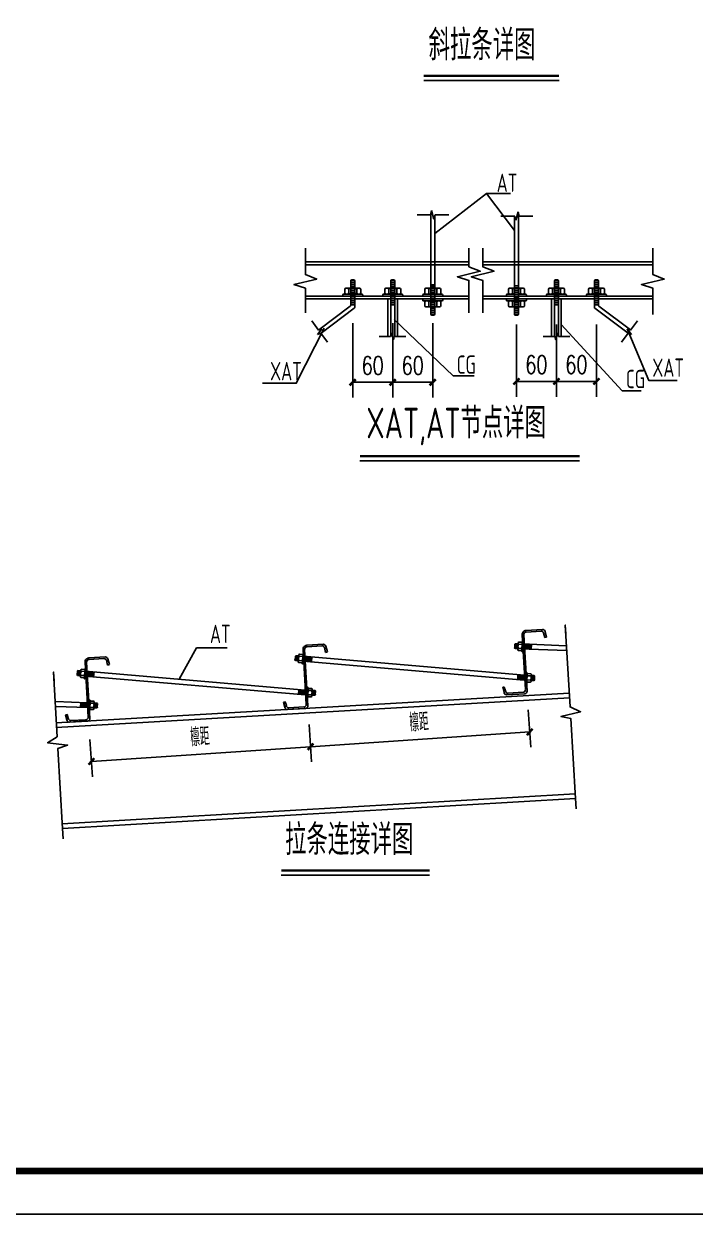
# Model space of a CAD drawing. Extents: x 180850 to 1400258, y 48356 to 327067.
# Drawn here: x 998534 to 1020523, y 136382 to 175347 of the extents above; entities that cross this region are included whole.
import ezdxf
from ezdxf.enums import TextEntityAlignment as Align

# ---------------------------------------------------------------- set-up
doc = ezdxf.new("R2010")
doc.units = 0
doc.header["$LTSCALE"] = 1000
doc.layers.add('_0', color=7, linetype='Continuous', lineweight=25)
for name, color, linetype in [('AXIS', 3, 'Continuous'), ('GL', 150, 'Continuous'), ('LT', 27, 'Continuous'), ('NUM', 7, 'Continuous'), ('PUB_DIM', 3, 'Continuous'), ('PUB_TITLE', 4, 'Continuous'), ('PZ', 202, 'Continuous'), ('TEXT', 7, 'Continuous'), ('THIN', 7, 'Continuous')]:
    doc.layers.add(name, color=color, linetype=linetype)
doc.styles.add('_TCH_DIM_T3', font='SIMPLEX', dxfattribs={"width": 0.705882, "bigfont": 'GBCBIG'})
doc.styles.add('TSSD_Label', font='tssdeng.shx', dxfattribs={"width": 0.7, "bigfont": 'hztxt.shx'})
doc.dimstyles.new('TCH-200-1', dxfattribs={"dimtxt": 595, "dimasz": 200, "dimexe": 500, "dimexo": 600, "dimgap": 252.5, "dimtad": 1, "dimdec": 0, "dimzin": 0, "dimdsep": 46, "dimtxsty": '_TCH_DIM_T3', "dimblk": 'ARCHTICK', "dimcen": 0.09, "dimclrd": 3, "dimclre": 3, "dimclrt": 7, "dimazin": 2, "dimtfac": 1, "dimtdec": 0, "dimtix": 1, "dimtmove": 2, "dimatfit": 3, "dimfxl": 1, "dimtolj": 1, "dimtzin": 0, "dimarcsym": 0})

# ---------------------------------------------------------------- blocks, each defined once
blk = doc.blocks.new('_ArchTick')
at = {"color": 0, "linetype": 'ByBlock', "const_width": 0.4}
blk.add_lwpolyline([(-0.5, -0.5), (0.5, 0.5)], dxfattribs=at)
blk = doc.blocks.new('*D102')
at = {"layer": 'AXIS', "color": 3, "lineweight": -2, "transparency": 16777216}
for p, q in [((1014666, 165504), (1014666, 163141)), ((1015976, 165504), (1015976, 163141)), ((1014666, 163641), (1015976, 163641))]:
    blk.add_line(p, q, dxfattribs=at)
at = {"layer": 'Defpoints', "color": 0, "transparency": 16777216}
for p in [(1014666, 166104), (1015976, 166104), (1015976, 163641)]:
    blk.add_point(p, dxfattribs=at)
at = {"layer": 'AXIS', "color": 3, "lineweight": -2, "transparency": 16777216, "xscale": 200, "yscale": 200, "zscale": 200, "rotation": 180}
blk.add_blockref('_ArchTick', (1014666, 163641), dxfattribs=at)
at = {"layer": 'AXIS', "color": 3, "lineweight": -2, "transparency": 16777216, "xscale": 200, "yscale": 200, "zscale": 200}
blk.add_blockref('_ArchTick', (1015976, 163641), dxfattribs=at)
at = {"layer": 'AXIS', "color": 7, "transparency": 16777216, "insert": (1015321, 164191), "char_height": 595, "attachment_point": 5, "style": '_TCH_DIM_T3'}
blk.add_mtext('\\A1;60', dxfattribs=at)
blk = doc.blocks.new('*D103')
at = {"layer": 'AXIS', "color": 3, "lineweight": -2, "transparency": 16777216}
for p, q in [((1015976, 165504), (1015976, 163141)), ((1017287, 165504), (1017287, 163141)), ((1015976, 163641), (1017287, 163641))]:
    blk.add_line(p, q, dxfattribs=at)
at = {"layer": 'Defpoints', "color": 0, "transparency": 16777216}
for p in [(1015976, 166104), (1017287, 166104), (1017287, 163641)]:
    blk.add_point(p, dxfattribs=at)
at = {"layer": 'AXIS', "color": 3, "lineweight": -2, "transparency": 16777216, "xscale": 200, "yscale": 200, "zscale": 200, "rotation": 180}
blk.add_blockref('_ArchTick', (1015976, 163641), dxfattribs=at)
at = {"layer": 'AXIS', "color": 3, "lineweight": -2, "transparency": 16777216, "xscale": 200, "yscale": 200, "zscale": 200}
blk.add_blockref('_ArchTick', (1017287, 163641), dxfattribs=at)
at = {"layer": 'AXIS', "color": 7, "transparency": 16777216, "insert": (1016632, 164191), "char_height": 595, "attachment_point": 5, "style": '_TCH_DIM_T3'}
blk.add_mtext('\\A1;60', dxfattribs=at)
blk = doc.blocks.new('*D104')
at = {"layer": 'AXIS', "color": 3, "lineweight": -2, "transparency": 16777216}
for p, q in [((1010616, 165543), (1010616, 163112)), ((1011926, 165543), (1011926, 163112)), ((1010616, 163612), (1011926, 163612))]:
    blk.add_line(p, q, dxfattribs=at)
at = {"layer": 'Defpoints', "color": 0, "transparency": 16777216}
for p in [(1010616, 166143), (1011926, 166143), (1011926, 163612)]:
    blk.add_point(p, dxfattribs=at)
at = {"layer": 'AXIS', "color": 3, "lineweight": -2, "transparency": 16777216, "xscale": 200, "yscale": 200, "zscale": 200, "rotation": 180}
blk.add_blockref('_ArchTick', (1010616, 163612), dxfattribs=at)
at = {"layer": 'AXIS', "color": 3, "lineweight": -2, "transparency": 16777216, "xscale": 200, "yscale": 200, "zscale": 200}
blk.add_blockref('_ArchTick', (1011926, 163612), dxfattribs=at)
at = {"layer": 'AXIS', "color": 7, "transparency": 16777216, "insert": (1011271, 164162), "char_height": 595, "attachment_point": 5, "style": '_TCH_DIM_T3'}
blk.add_mtext('\\A1;60', dxfattribs=at)
blk = doc.blocks.new('*D105')
at = {"layer": 'AXIS', "color": 3, "lineweight": -2, "transparency": 16777216}
for p, q in [((1009305, 165543), (1009305, 163112)), ((1010616, 165543), (1010616, 163112)), ((1009305, 163612), (1010616, 163612))]:
    blk.add_line(p, q, dxfattribs=at)
at = {"layer": 'Defpoints', "color": 0, "transparency": 16777216}
for p in [(1009305, 166143), (1010616, 166143), (1010616, 163612)]:
    blk.add_point(p, dxfattribs=at)
at = {"layer": 'AXIS', "color": 3, "lineweight": -2, "transparency": 16777216, "xscale": 200, "yscale": 200, "zscale": 200, "rotation": 180}
blk.add_blockref('_ArchTick', (1009305, 163612), dxfattribs=at)
at = {"layer": 'AXIS', "color": 3, "lineweight": -2, "transparency": 16777216, "xscale": 200, "yscale": 200, "zscale": 200}
blk.add_blockref('_ArchTick', (1010616, 163612), dxfattribs=at)
at = {"layer": 'AXIS', "color": 7, "transparency": 16777216, "insert": (1009960, 164162), "char_height": 595, "attachment_point": 5, "style": '_TCH_DIM_T3'}
blk.add_mtext('\\A1;60', dxfattribs=at)
blk = doc.blocks.new('*D125')
at = {"layer": 'Defpoints', "color": 0, "transparency": 16777216}
for p in [(1007838, 153006), (1000660, 152523), (1007926, 151684)]:
    blk.add_point(p, dxfattribs=at)
at = {"layer": 'GL', "color": 3, "lineweight": -2, "transparency": 16777216}
for p, q in [((1007878, 152407), (1007960, 151185)), ((1000700, 151925), (1000782, 150703)), ((1000749, 151202), (1007926, 151684))]:
    blk.add_line(p, q, dxfattribs=at)
at = {"layer": 'GL', "color": 3, "lineweight": -2, "transparency": 16777216, "xscale": 200, "yscale": 200, "zscale": 200}
for p, rotation in [((1007926, 151684), 3.842897180637091), ((1000749, 151202), 183.8428971806371)]:
    blk.add_blockref('_ArchTick', p, dxfattribs=dict(at, rotation=rotation))
at = {"layer": 'GL', "color": 7, "transparency": 16777216, "insert": (1004300, 152008), "char_height": 595, "attachment_point": 5, "rotation": 3.8429, "style": '_TCH_DIM_T3'}
blk.add_mtext('\\A1;檩距', dxfattribs=at)
blk = doc.blocks.new('ZXG')
for p, q in [((264, 1950), (372, 102)), ((336, 2085), (880, 2117)), ((832, 2064), (340, 2035)), ((952, 1853), (912, 2011)), ((960, 2057), (1012, 1873)), ((319, 150), (214, 1947)), ((-424, 227), (-374, 230)), ((-381, 58), (-424, 227)), ((-374, 230), (-334, 112)), ((296, 17), (-296, -17)), ((-249, 36), (243, 65))]:
    blk.add_line(p, q)
for centre, radius, start, end in [((346, 1954), 132, 92.3178, 182.907), ((345, 1955), 80.5, 93.3279, 183.3279), ((838, 1987), 77.2, 18.1011, 94.3305), ((886, 2042), 75.4, 11.5832, 94.9433), ((-301, 63), 80.5, 183.3279, 273.3279), ((-254, 116), 80.5, 183.3279, 273.3279), ((238, 145), 80.5, 273.3279, 3.3279), ((292, 98), 80.5, 273.3279, 3.3279)]:
    blk.add_arc(centre, radius, start, end)
at = {"layer": '_0'}
blk.add_line((1012, 1873), (952, 1853), dxfattribs=at)
blk = doc.blocks.new('*D126')
at = {"layer": 'Defpoints', "color": 0, "transparency": 16777216}
for p in [(1015015, 153488), (1007838, 153006), (1007926, 151684)]:
    blk.add_point(p, dxfattribs=at)
at = {"layer": 'GL', "color": 3, "lineweight": -2, "transparency": 16777216}
for p, q in [((1015056, 152889), (1015138, 151667)), ((1007878, 152407), (1007960, 151185)), ((1015104, 152166), (1007926, 151684))]:
    blk.add_line(p, q, dxfattribs=at)
at = {"layer": 'GL', "color": 3, "lineweight": -2, "transparency": 16777216, "xscale": 200, "yscale": 200, "zscale": 200}
for p, rotation in [((1015104, 152166), 3.842897180600762), ((1007926, 151684), 183.8428971806007)]:
    blk.add_blockref('_ArchTick', p, dxfattribs=dict(at, rotation=rotation))
at = {"layer": 'GL', "color": 7, "transparency": 16777216, "insert": (1011477, 152490), "char_height": 595, "attachment_point": 5, "rotation": 3.8429, "style": '_TCH_DIM_T3'}
blk.add_mtext('\\A1;檩距', dxfattribs=at)

msp = doc.modelspace()

# ---------------------------------------------------------------- linework, layer by layer
for p, q in [((1014743.8, 155107.87), (1014859.86, 155103.54)), ((1014860.89, 155131.2), (1014848.52, 154799.3)), ((1014870.97, 155130.82), (1014858.6, 154798.93)), ((1014870.97, 155130.82), (1014860.89, 155131.2)), ((1007560.41, 154712.38), (1007676.12, 154702.47)), ((1007678.49, 154730.04), (1007650.12, 154399.13)), ((1007688.54, 154729.18), (1007660.17, 154398.27)), ((1007688.54, 154729.18), (1007678.49, 154730.04)), ((1014714.3, 154866.62), (1014722.04, 155074.06)), ((1014849.55, 154826.96), (1014733.49, 154831.29)), ((1014852.13, 154896.11), (1014736.07, 154900.43)), ((1014857.28, 155034.39), (1014741.23, 155038.72)), ((1014858.6, 154798.93), (1014848.52, 154799.3)), ((1007519.31, 154472.85), (1007537.04, 154679.67)), ((1007652.48, 154426.71), (1007536.77, 154436.62)), ((1007658.39, 154495.65), (1007542.68, 154505.56)), ((1007670.21, 154633.53), (1007554.5, 154643.44)), ((1007660.17, 154398.27), (1007650.12, 154399.13)), ((1000383.57, 153987.1), (1000401.3, 154193.92)), ((1000516.74, 153940.96), (1000401.03, 153950.88)), ((1000522.65, 154009.9), (1000406.94, 154019.82)), ((1000534.47, 154147.78), (1000418.76, 154157.7)), ((1000424.67, 154226.64), (1000540.38, 154216.72)), ((1000542.74, 154244.3), (1000514.38, 153913.39)), ((1000524.43, 153912.52), (1000514.38, 153913.39)), ((1000552.8, 154243.44), (1000524.43, 153912.52)), ((1000552.8, 154243.44), (1000542.74, 154244.3)), ((1015012.68, 154105.02), (1015000.31, 153773.12)), ((1015022.76, 154104.64), (1015010.39, 153772.75)), ((1015012.68, 154105.02), (1015022.76, 154104.64)), ((1015019.15, 154007.84), (1015135.21, 154003.51)), ((1015137.78, 154072.66), (1015021.73, 154076.99)), ((1015149.24, 153829.89), (1015156.98, 154037.32)), ((1007834.93, 153622.88), (1007822.55, 153290.98)), ((1007845.01, 153622.5), (1007832.64, 153290.6)), ((1007834.93, 153622.88), (1007845.01, 153622.5)), ((1007841.4, 153525.7), (1007957.45, 153521.37)), ((1007960.03, 153590.52), (1007843.98, 153594.84)), ((1007971.49, 153347.74), (1007979.22, 153555.18)), ((1015000.31, 153773.12), (1015010.39, 153772.75)), ((1015011.42, 153800.41), (1015127.47, 153796.08)), ((1015014, 153869.55), (1015130.05, 153865.22)), ((1000695.08, 153207.71), (1000682.71, 152875.81)), ((1000705.16, 153207.33), (1000692.79, 152875.44)), ((1000695.08, 153207.71), (1000705.16, 153207.33)), ((1000820.19, 153175.35), (1000704.13, 153179.67)), ((1000831.64, 152932.58), (1000839.38, 153140.01)), ((1007822.55, 153290.98), (1007832.64, 153290.6)), ((1007833.67, 153318.26), (1007949.72, 153313.94)), ((1007836.25, 153387.41), (1007952.3, 153383.08)), ((1000682.71, 152875.81), (1000692.79, 152875.44)), ((1000693.82, 152903.1), (1000809.88, 152898.77)), ((1000696.4, 152972.24), (1000812.45, 152967.91)), ((1000701.56, 153110.53), (1000817.61, 153106.2))]:
    msp.add_line(p, q)
for centre, radius, start, end in [((1014761.46, 155072.59), 39.45, 116.581873, 239.14827), ((1007576.34, 154676.3), 39.45, 113.817313, 236.38371), ((1014753.72, 154865.15), 39.45, 116.581873, 239.14827), ((1014845.13, 154965.61), 127.05, 144.867612, 210.86253), ((1007558.61, 154469.48), 39.45, 113.817313, 236.38371), ((1007654.76, 154565.4), 127.05, 142.103052, 208.09797), ((1000422.87, 153983.73), 39.45, 113.817313, 236.38371), ((1000519.02, 154079.66), 127.05, 142.103052, 208.09797), ((1000440.6, 154190.55), 39.45, 113.817313, 236.38371), ((1015026.14, 153938.34), 127.05, 324.867612, 30.86253), ((1015117.55, 154038.79), 39.45, 296.581873, 59.14827), ((1007939.8, 153556.65), 39.45, 296.581873, 59.14827), ((1015109.82, 153831.36), 39.45, 296.581873, 59.14827), ((1000799.96, 153141.48), 39.45, 296.581873, 59.14827), ((1007932.07, 153349.21), 39.45, 296.581873, 59.14827), ((1007848.39, 153456.19), 127.05, 324.867612, 30.86253), ((1000792.22, 152934.05), 39.45, 296.581873, 59.14827), ((1000708.55, 153041.03), 127.05, 324.867612, 30.86253)]:
    msp.add_arc(centre, radius, start, end)
for p in [(1007688.54, 154729.18), (1014858.6, 154798.93), (1007660.17, 154398.27), (1000524.43, 153912.52), (1000552.8, 154243.44), (1015000.31, 153773.12), (1007822.55, 153290.98), (1000682.71, 152875.81)]:
    msp.add_point(p)
at = {"layer": 'AXIS'}
for p, q in [((1011991.93, 168487.45), (1013684.03, 169790.17)), ((1013684.03, 169790.17), (1014476.03, 169790.17)), ((1013684.03, 169790.17), (1014600.12, 168582.28)), ((1010661.08, 165671.75), (1012598.69, 163827.7)), ((1012598.69, 163827.7), (1013280.67, 163827.7)), ((1004188.25, 154915.88), (1003625.68, 153893.54)), ((1004188.25, 154915.88), (1005198.64, 154915.88))]:
    msp.add_line(p, q, dxfattribs=at)
at = {"layer": 'AXIS', "color": 3, "linetype": 'ByBlock'}
for p, q in [((1011891.64, 169230.57), (1011854.77, 169092.95)), ((1011860.86, 169115.69), (1011860.86, 165841.63)), ((1011965.36, 168955.34), (1011891.64, 169230.57)), ((1014651.82, 168916.97), (1014725.55, 169192.21)), ((1014725.55, 169192.21), (1014762.41, 169054.59)), ((1014731.18, 169171.18), (1014731.18, 165841.63)), ((1011854.77, 169092.95), (1011411.94, 169092.95)), ((1012002.22, 169092.95), (1011965.36, 168955.34)), ((1011991.93, 169054.53), (1011991.93, 165841.63)), ((1012455.28, 169092.95), (1012002.22, 169092.95)), ((1014161.9, 169054.59), (1014614.96, 169054.59)), ((1014600.12, 169054.59), (1014600.12, 165841.63)), ((1014614.96, 169054.59), (1014651.82, 168916.97)), ((1014762.41, 169054.59), (1015205.24, 169054.59)), ((1009370.64, 166929.46), (1009239.57, 166929.46)), ((1009239.57, 166126.69), (1009239.57, 166929.46)), ((1009370.64, 166863.93), (1009239.57, 166863.93)), ((1009370.64, 166798.4), (1009239.57, 166798.4)), ((1009337.87, 166962.23), (1009272.34, 166962.23)), ((1009370.64, 166061.16), (1009370.64, 166929.46)), ((1010550.22, 165135.34), (1010550.22, 166929.46)), ((1010681.28, 166929.46), (1010550.22, 166929.46)), ((1010681.28, 166863.93), (1010550.22, 166863.93)), ((1010681.28, 166798.4), (1010550.22, 166798.4)), ((1010648.52, 166962.23), (1010582.98, 166962.23)), ((1010681.28, 165114.22), (1010681.28, 166929.46)), ((1011860.86, 166803.33), (1011991.93, 166803.33)), ((1014731.18, 166773.64), (1014600.12, 166773.64)), ((1015910.76, 166929.46), (1016041.83, 166929.46)), ((1015910.76, 165114.22), (1015910.76, 166929.46)), ((1015910.76, 166863.93), (1016041.83, 166863.93)), ((1015910.76, 166798.4), (1016041.83, 166798.4)), ((1015943.53, 166962.23), (1016009.06, 166962.23)), ((1016041.83, 165135.34), (1016041.83, 166929.46)), ((1017221.41, 166929.46), (1017352.47, 166929.46)), ((1017221.41, 166061.16), (1017221.41, 166929.46)), ((1017221.41, 166863.93), (1017352.47, 166863.93)), ((1017221.41, 166798.4), (1017352.47, 166798.4)), ((1017254.17, 166962.23), (1017319.71, 166962.23)), ((1017352.47, 166126.69), (1017352.47, 166929.46)), ((1009370.64, 166732.87), (1009239.57, 166732.87)), ((1009370.64, 166667.33), (1009239.57, 166667.33)), ((1009370.64, 166601.8), (1009239.57, 166601.8)), ((1009370.64, 166601.8), (1009239.57, 166601.8)), ((1009370.64, 166536.27), (1009239.57, 166536.27)), ((1009370.64, 166470.74), (1009239.57, 166470.74)), ((1009370.64, 166405.2), (1009239.57, 166405.2)), ((1010681.28, 166732.87), (1010550.22, 166732.87)), ((1010681.28, 166667.33), (1010550.22, 166667.33)), ((1010681.28, 166601.8), (1010550.22, 166601.8)), ((1010681.28, 166601.8), (1010550.22, 166601.8)), ((1010681.28, 166536.27), (1010550.22, 166536.27)), ((1010681.28, 166470.74), (1010550.22, 166470.74)), ((1010681.28, 166405.2), (1010550.22, 166405.2)), ((1011860.86, 166745.64), (1011991.93, 166745.64)), ((1011860.86, 166680.1), (1011991.93, 166680.1)), ((1011860.86, 166614.57), (1011991.93, 166614.57)), ((1011860.86, 166550.16), (1011991.93, 166550.16)), ((1011860.86, 166431.42), (1011991.93, 166431.42)), ((1012057.46, 166649.78), (1012057.46, 166531.82)), ((1014731.18, 166700.27), (1014600.12, 166700.27)), ((1014731.18, 166628.01), (1014600.12, 166628.01)), ((1014731.18, 166562.48), (1014600.12, 166562.48)), ((1014731.18, 166496.95), (1014600.12, 166496.95)), ((1014731.18, 166431.42), (1014600.12, 166431.42)), ((1014731.18, 166414.2), (1014600.12, 166414.2)), ((1015910.76, 166732.87), (1016041.83, 166732.87)), ((1015910.76, 166667.33), (1016041.83, 166667.33)), ((1015910.76, 166601.8), (1016041.83, 166601.8)), ((1015910.76, 166601.8), (1016041.83, 166601.8)), ((1015910.76, 166536.27), (1016041.83, 166536.27)), ((1015910.76, 166470.74), (1016041.83, 166470.74)), ((1015910.76, 166405.2), (1016041.83, 166405.2)), ((1017221.41, 166732.87), (1017352.47, 166732.87)), ((1017221.41, 166667.33), (1017352.47, 166667.33)), ((1017221.41, 166601.8), (1017352.47, 166601.8)), ((1017221.41, 166601.8), (1017352.47, 166601.8)), ((1017221.41, 166536.27), (1017352.47, 166536.27)), ((1017221.41, 166470.74), (1017352.47, 166470.74)), ((1017221.41, 166405.2), (1017352.47, 166405.2)), ((1009226.47, 166100.48), (1008191.65, 165324.37)), ((1009357.53, 166034.95), (1008268.85, 165218.44)), ((1009370.64, 166339.67), (1009239.57, 166339.67)), ((1009370.64, 166274.14), (1009239.57, 166274.14)), ((1009370.64, 166208.61), (1009239.57, 166208.61)), ((1009370.64, 166143.08), (1009239.57, 166143.08)), ((1010681.28, 166339.67), (1010550.22, 166339.67)), ((1010681.28, 166274.14), (1010550.22, 166274.14)), ((1010681.28, 166208.61), (1010550.22, 166208.61)), ((1010681.28, 166143.08), (1010550.22, 166143.08)), ((1011860.86, 166365.89), (1011991.93, 166365.89)), ((1011860.86, 166300.35), (1011991.93, 166300.35)), ((1011860.86, 166234.82), (1011991.93, 166234.82)), ((1011860.86, 166169.29), (1011991.93, 166169.29)), ((1011860.86, 166169.29), (1011991.93, 166169.29)), ((1011860.86, 166103.76), (1011991.93, 166103.76)), ((1011860.86, 166038.22), (1011991.93, 166038.22)), ((1012057.46, 166116.86), (1012057.46, 166234.82)), ((1014731.18, 166365.89), (1014600.12, 166365.89)), ((1014731.18, 166300.35), (1014600.12, 166300.35)), ((1014731.18, 166234.82), (1014600.12, 166234.82)), ((1014731.18, 166169.29), (1014600.12, 166169.29)), ((1014731.18, 166169.29), (1014600.12, 166169.29)), ((1014731.18, 166103.76), (1014600.12, 166103.76)), ((1014731.18, 166038.22), (1014600.12, 166038.22)), ((1015910.76, 166339.67), (1016041.83, 166339.67)), ((1015910.76, 166274.14), (1016041.83, 166274.14)), ((1015910.76, 166208.61), (1016041.83, 166208.61)), ((1015910.76, 166143.08), (1016041.83, 166143.08)), ((1017221.41, 166339.67), (1017352.47, 166339.67)), ((1017221.41, 166274.14), (1017352.47, 166274.14)), ((1017221.41, 166208.61), (1017352.47, 166208.61)), ((1017221.41, 166143.08), (1017352.47, 166143.08)), ((1017234.51, 166034.95), (1018323.19, 165218.44)), ((1017365.58, 166100.48), (1018400.39, 165324.37)), ((1011860.86, 165972.69), (1011991.93, 165972.69)), ((1011860.86, 165907.16), (1011991.93, 165907.16)), ((1011860.86, 165841.63), (1011991.93, 165841.63)), ((1011893.63, 165808.86), (1011959.16, 165808.86)), ((1014731.18, 165972.69), (1014600.12, 165972.69)), ((1014731.18, 165907.16), (1014600.12, 165907.16)), ((1014731.18, 165841.63), (1014600.12, 165841.63)), ((1014698.41, 165808.86), (1014632.88, 165808.86)), ((1018628.65, 165625.72), (1018402.12, 165323.68)), ((1014616.35, 155041.47), (1014611.34, 154906.99)), ((1014623.47, 154893.92), (1014611.34, 154906.99)), ((1014616.35, 155041.47), (1014629.42, 155053.6)), ((1014629.42, 155053.6), (1014623.47, 154893.92)), ((1014623.47, 154893.92), (1014715.19, 154890.5)), ((1014629.42, 155053.6), (1014721.15, 155050.18)), ((1014641.13, 155029.18), (1014636.97, 154917.4)), ((1014654.63, 155052.66), (1014648.68, 154892.98)), ((1014666.34, 155028.24), (1014662.18, 154916.46)), ((1014679.84, 155051.72), (1014673.89, 154892.04)), ((1014691.55, 155027.3), (1014687.38, 154915.52)), ((1014705.05, 155050.78), (1014699.09, 154891.1)), ((1014716.76, 155026.36), (1014712.59, 154914.58)), ((1014861.81, 154885.03), (1015086.33, 154876.66)), ((1014868.01, 155020.72), (1014863.84, 154908.94)), ((1014867.76, 155044.72), (1015092.28, 155036.35)), ((1014881.5, 155044.21), (1014875.55, 154884.52)), ((1014893.22, 155019.78), (1014889.05, 154908)), ((1014906.71, 155043.27), (1014900.76, 154883.58)), ((1014918.42, 155018.84), (1014914.26, 154907.06)), ((1014931.92, 155042.33), (1014925.97, 154882.64)), ((1014943.63, 155017.9), (1014939.47, 154906.12)), ((1014957.13, 155041.39), (1014951.18, 154881.7)), ((1014968.84, 155016.96), (1014964.67, 154905.18)), ((1014982.34, 155040.45), (1014976.38, 154880.76)), ((1014994.05, 155016.02), (1014989.88, 154904.24)), ((1015005.23, 155039.59), (1014999.28, 154879.91)), ((1015016.94, 155015.17), (1015012.77, 154903.39)), ((1015030.44, 155038.65), (1015024.48, 154878.97)), ((1015042.15, 155014.23), (1015037.98, 154902.45)), ((1015055.65, 155037.71), (1015049.69, 154878.03)), ((1015067.36, 155013.29), (1015063.19, 154901.51)), ((1015080.85, 155036.77), (1015074.9, 154877.09)), ((1015086.33, 154876.66), (1016310.97, 154831.01)), ((1015092.56, 155012.35), (1015088.4, 154900.57)), ((1015092.28, 155036.35), (1016301.22, 154991.28)), ((1015108.38, 155035.75), (1015102.42, 154876.06)), ((1015120.09, 155011.33), (1015115.92, 154899.54)), ((1015133.59, 155034.81), (1015127.63, 154875.12)), ((1015145.3, 155010.39), (1015141.13, 154898.6)), ((1015158.79, 155033.87), (1015152.84, 154874.18)), ((1007429.9, 154652.21), (1007418.41, 154518.13)), ((1007429.9, 154504.49), (1007418.41, 154518.13)), ((1007429.9, 154652.21), (1007443.55, 154663.7)), ((1007443.55, 154663.7), (1007429.9, 154504.49)), ((1007429.9, 154504.49), (1007521.35, 154496.65)), ((1007443.55, 154663.7), (1007535, 154655.86)), ((1007454.07, 154638.74), (1007444.51, 154527.29)), ((1007468.68, 154661.55), (1007455.03, 154502.33)), ((1007479.2, 154636.59), (1007469.65, 154525.14)), ((1007493.81, 154659.39), (1007480.17, 154500.18)), ((1007504.33, 154634.43), (1007494.78, 154522.98)), ((1007518.95, 154657.24), (1007505.3, 154498.02)), ((1007529.47, 154632.28), (1007519.91, 154520.83)), ((1007667.55, 154484.3), (1014925.62, 153862.13)), ((1007681.18, 154643.33), (1014931.57, 154021.82)), ((1007694.88, 154642.16), (1007681.23, 154482.94)), ((1007705.4, 154617.2), (1007695.85, 154505.75)), ((1007720.01, 154640), (1007706.37, 154480.79)), ((1007730.53, 154615.04), (1007720.98, 154503.59)), ((1007745.15, 154637.85), (1007731.5, 154478.63)), ((1007755.67, 154612.89), (1007746.11, 154501.44)), ((1007770.28, 154635.69), (1007756.63, 154476.48)), ((1007780.8, 154610.73), (1007771.25, 154499.28)), ((1007795.42, 154633.54), (1007781.77, 154474.32)), ((1007805.93, 154608.58), (1007796.38, 154497.13)), ((1007818.24, 154631.58), (1007804.59, 154472.37)), ((1007828.76, 154606.62), (1007819.21, 154495.17)), ((1007843.37, 154629.43), (1007829.72, 154470.21)), ((1007853.89, 154604.47), (1007844.34, 154493.02)), ((1007868.51, 154627.27), (1007854.86, 154468.06)), ((1007879.03, 154602.31), (1007869.47, 154490.86)), ((1007893.64, 154625.12), (1007879.99, 154465.9)), ((1007904.16, 154600.16), (1007894.61, 154488.71)), ((1007921.08, 154622.77), (1007907.43, 154463.55)), ((1007931.6, 154597.81), (1007922.05, 154486.36)), ((1007946.22, 154620.61), (1007932.57, 154461.4)), ((1007956.74, 154595.65), (1007947.18, 154484.2)), ((1007971.35, 154618.46), (1007957.7, 154459.24)), ((1000294.16, 154166.47), (1000282.67, 154032.39)), ((1000294.16, 154018.74), (1000282.67, 154032.39)), ((1000294.16, 154166.47), (1000307.81, 154177.96)), ((1000307.81, 154177.96), (1000294.16, 154018.74)), ((1000294.16, 154018.74), (1000385.61, 154010.9)), ((1000307.81, 154177.96), (1000399.26, 154170.12)), ((1000318.33, 154153), (1000308.77, 154041.55)), ((1000332.94, 154175.8), (1000319.29, 154016.59)), ((1000343.46, 154150.84), (1000333.91, 154039.39)), ((1000358.07, 154173.65), (1000344.42, 154014.43)), ((1000368.59, 154148.69), (1000359.04, 154037.24)), ((1000383.21, 154171.49), (1000369.56, 154012.28)), ((1000393.73, 154146.53), (1000384.17, 154035.08)), ((1000531.81, 153998.56), (1007747.86, 153379.99)), ((1000544.53, 154133.61), (1000534.97, 154022.16)), ((1000545.44, 154157.59), (1007753.82, 153539.68)), ((1000559.14, 154156.41), (1000545.49, 153997.2)), ((1000569.66, 154131.45), (1000560.11, 154020)), ((1000584.27, 154154.26), (1000570.63, 153995.04)), ((1000594.79, 154129.3), (1000585.24, 154017.85)), ((1000609.41, 154152.1), (1000595.76, 153992.89)), ((1000619.93, 154127.14), (1000610.37, 154015.69)), ((1000634.54, 154149.95), (1000620.89, 153990.73)), ((1000645.06, 154124.99), (1000635.51, 154013.54)), ((1000659.67, 154147.79), (1000646.03, 153988.58)), ((1000670.19, 154122.83), (1000660.64, 154011.38)), ((1000682.5, 154145.84), (1000668.85, 153986.62)), ((1000693.02, 154120.88), (1000683.46, 154009.43)), ((1000707.63, 154143.68), (1000693.98, 153984.47)), ((1000718.15, 154118.72), (1000708.6, 154007.27)), ((1000732.77, 154141.53), (1000719.12, 153982.31)), ((1000743.28, 154116.57), (1000733.73, 154005.12)), ((1000757.9, 154139.37), (1000744.25, 153980.16)), ((1000768.42, 154114.41), (1000758.86, 154002.96)), ((1000785.34, 154137.02), (1000771.69, 153977.81)), ((1000795.86, 154112.06), (1000786.31, 154000.61)), ((1000810.47, 154134.87), (1000796.83, 153975.65)), ((1000820.99, 154109.91), (1000811.44, 153998.46)), ((1000835.61, 154132.71), (1000821.96, 153973.5)), ((1014718.44, 154029.76), (1014712.48, 153870.08)), ((1014730.15, 154005.34), (1014725.98, 153893.56)), ((1014743.65, 154028.82), (1014737.69, 153869.14)), ((1014755.36, 154004.4), (1014751.19, 153892.62)), ((1014768.85, 154027.89), (1014762.9, 153868.2)), ((1014782.88, 154003.38), (1014778.71, 153891.59)), ((1014796.38, 154026.86), (1014790.43, 153867.17)), ((1014808.09, 154002.44), (1014803.92, 153890.65)), ((1014821.59, 154025.92), (1014815.63, 153866.23)), ((1014833.3, 154001.5), (1014829.13, 153889.71)), ((1014846.79, 154024.98), (1014840.84, 153865.29)), ((1014858.51, 154000.56), (1014854.34, 153888.78)), ((1014872, 154024.04), (1014866.05, 153864.35)), ((1014881.4, 153999.7), (1014877.23, 153887.92)), ((1014894.89, 154023.19), (1014888.94, 153863.5)), ((1014906.61, 153998.76), (1014902.44, 153886.98)), ((1014920.1, 154022.25), (1014914.15, 153862.56)), ((1014921.48, 154022.2), (1015009.47, 154018.92)), ((1014931.81, 153997.82), (1014927.65, 153886.04)), ((1014945.31, 154021.31), (1014939.36, 153861.62)), ((1014957.02, 153996.88), (1014952.85, 153885.1)), ((1014970.52, 154020.37), (1014964.57, 153860.68)), ((1014970.52, 154020.37), (1014964.57, 153860.68)), ((1014982.23, 153995.94), (1014978.06, 153884.16)), ((1014982.23, 153995.94), (1014978.06, 153884.16)), ((1014995.73, 154019.43), (1014989.77, 153859.74)), ((1015007.44, 153995), (1015003.27, 153883.22)), ((1015158.69, 153989.37), (1015154.52, 153877.58)), ((1015247.81, 154010.03), (1015156.09, 154013.45)), ((1015172.18, 154012.85), (1015166.23, 153853.16)), ((1015183.89, 153988.43), (1015179.73, 153876.64)), ((1015197.39, 154011.91), (1015191.44, 153852.22)), ((1015209.1, 153987.49), (1015204.94, 153875.71)), ((1015222.6, 154010.97), (1015216.65, 153851.28)), ((1015234.31, 153986.55), (1015230.14, 153874.77)), ((1015247.81, 154010.03), (1015241.86, 153850.34)), ((1015259.94, 153996.96), (1015247.81, 154010.03)), ((1015259.94, 153996.96), (1015254.93, 153862.48)), ((1007540.68, 153547.62), (1007534.73, 153387.93)), ((1007552.4, 153523.2), (1007548.23, 153411.42)), ((1007565.89, 153546.68), (1007559.94, 153386.99)), ((1007577.6, 153522.26), (1007573.44, 153410.48)), ((1007591.1, 153545.74), (1007585.15, 153386.05)), ((1007618.63, 153544.72), (1007612.67, 153385.03)), ((1007643.83, 153543.78), (1007637.88, 153384.09)), ((1007669.04, 153542.84), (1007663.09, 153383.15)), ((1007694.25, 153541.9), (1007688.3, 153382.21)), ((1007717.14, 153541.04), (1007711.19, 153381.35)), ((1007742.35, 153540.1), (1007736.4, 153380.42)), ((1007743.73, 153540.05), (1007831.72, 153536.77)), ((1007767.56, 153539.16), (1007761.61, 153379.48)), ((1007792.77, 153538.22), (1007786.81, 153378.54)), ((1007792.77, 153538.22), (1007786.81, 153378.54)), ((1007817.97, 153537.28), (1007812.02, 153377.6)), ((1008070.06, 153527.89), (1007978.33, 153531.31)), ((1007994.43, 153530.71), (1007988.48, 153371.02)), ((1008019.64, 153529.77), (1008013.69, 153370.08)), ((1008044.85, 153528.83), (1008038.89, 153369.14)), ((1008070.06, 153527.89), (1008064.1, 153368.2)), ((1008082.19, 153514.81), (1008070.06, 153527.89)), ((1014925.62, 153862.13), (1015003.52, 153859.23)), ((1015241.86, 153850.34), (1015150.13, 153853.76)), ((1015241.86, 153850.34), (1015254.93, 153862.48)), ((999578.33, 153161.61), (1000613.97, 153124.51)), ((1007605.13, 153521.23), (1007600.96, 153409.45)), ((1007630.34, 153520.29), (1007626.17, 153408.51)), ((1007655.54, 153519.35), (1007651.38, 153407.57)), ((1007680.75, 153518.41), (1007676.59, 153406.63)), ((1007703.64, 153517.56), (1007699.48, 153405.78)), ((1007728.85, 153516.62), (1007724.69, 153404.84)), ((1007747.86, 153379.99), (1007825.76, 153377.08)), ((1007754.06, 153515.68), (1007749.89, 153403.9)), ((1007779.27, 153514.74), (1007775.1, 153402.96)), ((1007804.48, 153513.8), (1007800.31, 153402.02)), ((1007804.48, 153513.8), (1007800.31, 153402.02)), ((1007829.69, 153512.86), (1007825.52, 153401.08)), ((1008064.1, 153368.2), (1007972.38, 153371.62)), ((1007980.93, 153507.22), (1007976.77, 153395.44)), ((1008006.14, 153506.28), (1008001.98, 153394.5)), ((1008031.35, 153505.34), (1008027.18, 153393.56)), ((1008056.56, 153504.4), (1008052.39, 153392.62)), ((1008064.1, 153368.2), (1008077.18, 153380.33)), ((1008082.19, 153514.81), (1008077.18, 153380.33)), ((999587.65, 153001.35), (1000608.02, 152964.82)), ((1000400.84, 153132.45), (1000394.89, 152972.77)), ((1000412.55, 153108.03), (1000408.38, 152996.25)), ((1000426.05, 153131.51), (1000420.1, 152971.83)), ((1000437.76, 153107.09), (1000433.59, 152995.31)), ((1000451.26, 153130.57), (1000445.3, 152970.89)), ((1000465.28, 153106.07), (1000461.12, 152994.28)), ((1000478.78, 153129.55), (1000472.83, 152969.86)), ((1000490.49, 153105.13), (1000486.32, 152993.34)), ((1000503.99, 153128.61), (1000498.04, 152968.92)), ((1000515.7, 153104.19), (1000511.53, 152992.4)), ((1000529.2, 153127.67), (1000523.24, 152967.98)), ((1000540.91, 153103.25), (1000536.74, 152991.46)), ((1000554.4, 153126.73), (1000548.45, 152967.04)), ((1000563.8, 153102.39), (1000559.63, 152990.61)), ((1000577.3, 153125.88), (1000571.34, 152966.19)), ((1000589.01, 153101.45), (1000584.84, 152989.67)), ((1000602.5, 153124.94), (1000596.55, 152965.25)), ((1000603.89, 153124.88), (1000691.87, 153121.6)), ((1000608.02, 152964.82), (1000685.92, 152961.92)), ((1000614.22, 153100.51), (1000610.05, 152988.73)), ((1000627.71, 153124), (1000621.76, 152964.31)), ((1000639.42, 153099.57), (1000635.26, 152987.79)), ((1000652.92, 153123.06), (1000646.97, 152963.37)), ((1000652.92, 153123.06), (1000646.97, 152963.37)), ((1000664.63, 153098.63), (1000660.47, 152986.85)), ((1000664.63, 153098.63), (1000660.47, 152986.85)), ((1000678.13, 153122.12), (1000672.18, 152962.43)), ((1000689.84, 153097.69), (1000685.67, 152985.91)), ((1000924.26, 152953.03), (1000832.53, 152956.45)), ((1000841.09, 153092.06), (1000836.92, 152980.27)), ((1000930.21, 153112.72), (1000838.49, 153116.14)), ((1000854.59, 153115.54), (1000848.63, 152955.85)), ((1000866.3, 153091.12), (1000862.13, 152979.33)), ((1000879.79, 153114.6), (1000873.84, 152954.91)), ((1000891.51, 153090.18), (1000887.34, 152978.39)), ((1000905, 153113.66), (1000899.05, 152953.97)), ((1000916.71, 153089.24), (1000912.55, 152977.46)), ((1000930.21, 153112.72), (1000924.26, 152953.03)), ((1000924.26, 152953.03), (1000937.33, 152965.17)), ((1000942.34, 153099.65), (1000930.21, 153112.72)), ((1000942.34, 153099.65), (1000937.33, 152965.17))]:
    msp.add_line(p, q, dxfattribs=at)
at = {"layer": 'AXIS', "color": 6, "linetype": 'ByBlock'}
for p, q in [((1010458.47, 165114.22), (1010458.47, 166339.67)), ((1010773.03, 165114.22), (1010773.03, 166339.67)), ((1015819.02, 165114.22), (1015819.02, 166339.67)), ((1016133.57, 165114.22), (1016133.57, 166339.67)), ((1010575.28, 165228.9), (1010544.56, 165114.22)), ((1010636.72, 164999.54), (1010575.28, 165228.9)), ((1015955.33, 164999.54), (1016016.76, 165228.9)), ((1016016.76, 165228.9), (1016047.48, 165114.22)), ((1010544.56, 165114.22), (1010175.53, 165114.22)), ((1010667.43, 165114.22), (1010636.72, 164999.54)), ((1011044.98, 165114.22), (1010667.43, 165114.22)), ((1015547.06, 165114.22), (1015924.61, 165114.22)), ((1015924.61, 165114.22), (1015955.33, 164999.54)), ((1016047.48, 165114.22), (1016416.51, 165114.22))]:
    msp.add_line(p, q, dxfattribs=at)
at = {"layer": 'AXIS'}
for points in [[(1008376.44, 165380.39), (1007458.95, 163578.86), (1006356.08, 163578.86)], [(1016133.57, 165499.43), (1018127.87, 163333.29), (1018750.36, 163333.29)], [(1018291.94, 165367.91), (1019003.78, 163676.21), (1019934.05, 163676.21)]]:
    msp.add_lwpolyline(points, dxfattribs=at)
at = {"layer": 'AXIS', "color": 3, "linetype": 'ByBlock'}
for centre, radius, start, end in [((1009272.34, 166929.46), 32.77, 90, 180), ((1009337.87, 166929.46), 32.77, 0, 90), ((1010582.98, 166929.46), 32.77, 90, 180), ((1010648.52, 166929.46), 32.77, 0, 90), ((1015943.53, 166929.46), 32.77, 90, 180), ((1016009.06, 166929.46), 32.77, 0, 90), ((1017254.17, 166929.46), 32.77, 90, 180), ((1017319.71, 166929.46), 32.77, 0, 90), ((1012018.14, 166649.78), 39.32, 0, 90), ((1012018.14, 166531.82), 39.32, 270, 0), ((1009206.81, 166126.69), 32.77, 306.869898, 0), ((1009337.87, 166061.16), 32.77, 306.869898, 0), ((1012018.14, 166234.82), 39.32, 0, 90), ((1012018.14, 166116.86), 39.32, 270, 0), ((1017254.17, 166061.16), 32.77, 180, 233.130102), ((1017385.24, 166126.69), 32.77, 180, 233.130102), ((1011893.63, 165841.63), 32.77, 180, 270), ((1011959.16, 165841.63), 32.77, 270, 0), ((1014632.88, 165841.63), 32.77, 180, 270), ((1014698.41, 165841.63), 32.77, 270, 0)]:
    msp.add_arc(centre, radius, start, end, dxfattribs=at)
for p in [(1014611.53, 154912.08), (1014611.53, 154912.08), (1014611.76, 154918.34), (1007418.84, 154523.21), (1007418.84, 154523.21), (1007419.38, 154529.45), (1000283.1, 154037.46), (1000283.1, 154037.46), (1000283.64, 154043.7), (1015255.12, 153867.57), (1015255.12, 153867.57), (1015255.35, 153873.83), (1008077.37, 153385.43), (1008077.37, 153385.43), (1008077.6, 153391.68), (1000937.52, 152970.26), (1000937.52, 152970.26), (1000937.75, 152976.52)]:
    msp.add_point(p, dxfattribs=at)
at = {"layer": 'GL'}
for p, q in [((999590.64, 152461.33), (1016395.7, 153438.5)), ((999599.35, 152311.58), (1016404.81, 153288.78)), ((999791.89, 149160.69), (1016596.55, 150137.85)), ((999800.6, 149010.94), (1016605.66, 149988.12))]:
    msp.add_line(p, q, dxfattribs=at)
for points in [[(1016626.16, 149651.25), (1016605.66, 149988.12), (1016449.88, 152607.27), (1016123.42, 152675.64), (1016766.42, 152829.89), (1016427.19, 152987.66), (1016267.42, 155666.8), (1016283.53, 155382.37)], [(999819.28, 148673.96), (999800.6, 149010.94), (999651.76, 151630.5), (999968.1, 151736.24), (999311.55, 151814.93), (999630.2, 152010.95), (999509.62, 154125.26), (999526.59, 153840.87)]]:
    msp.add_lwpolyline(points, dxfattribs=at)
at = {"layer": 'LT', "linetype": 'ByBlock'}
for p, q in [((1013111.22, 167552.17), (1007755.92, 167552.17)), ((1019137.57, 167552.17), (1013564.7, 167552.17)), ((1013111.22, 167460.43), (1007755.92, 167460.43)), ((1019137.57, 167460.43), (1013564.7, 167460.43)), ((1007755.92, 166431.42), (1013111.22, 166431.42)), ((1013564.7, 166431.42), (1019137.57, 166431.42)), ((1019137.57, 166655.86), (1019137.57, 165832.46)), ((1007755.92, 166339.67), (1013111.22, 166339.67)), ((1013564.7, 166339.67), (1019137.57, 166339.67))]:
    msp.add_line(p, q, dxfattribs=at)
for points in [[(1007755.92, 165889.67), (1007755.92, 166339.67), (1007755.92, 166693.45), (1007380.92, 166813.45), (1008129.98, 166990.93), (1007755.92, 167137.45), (1007755.92, 167552.17), (1007755.92, 168002.17)], [(1013111.22, 165889.67), (1013111.22, 166339.67), (1013111.22, 166948.22), (1012736.22, 167068.22), (1013485.28, 167245.69), (1013111.22, 167392.22), (1013111.22, 167552.17), (1013111.22, 168002.17)], [(1013111.22, 165889.67), (1013111.22, 166339.67), (1013111.22, 166948.22), (1012736.22, 167068.22), (1013485.28, 167245.69), (1013111.22, 167392.22), (1013111.22, 167552.17), (1013111.22, 168002.17)], [(1013564.7, 165889.67), (1013564.7, 166339.67), (1013564.7, 166948.22), (1013189.7, 167068.22), (1013938.77, 167245.69), (1013564.7, 167392.22), (1013564.7, 167552.17), (1013564.7, 168002.17)], [(1013564.7, 165889.67), (1013564.7, 166339.67), (1013564.7, 166948.22), (1013189.7, 167068.22), (1013938.77, 167245.69), (1013564.7, 167392.22), (1013564.7, 167552.17), (1013564.7, 168002.17)], [(1019137.57, 165889.67), (1019137.57, 166339.67), (1019137.57, 166693.45), (1018762.57, 166813.45), (1019511.63, 166990.93), (1019137.57, 167137.45), (1019137.57, 167552.17), (1019137.57, 168002.17)]]:
    msp.add_lwpolyline(points, dxfattribs=at)
at = {"layer": 'NUM', "const_width": 75}
for points in [[(1011634.14, 173641.72), (1016062.33, 173641.72)], [(1009542.4, 161190.26), (1016737.35, 161190.26)]]:
    msp.add_lwpolyline(points, dxfattribs=at)
at = {"layer": 'NUM'}
for points in [[(1011634.14, 173491.72), (1016062.33, 173491.72)], [(1009542.4, 161040.26), (1016737.35, 161040.26)]]:
    msp.add_lwpolyline(points, dxfattribs=at)
at = {"layer": 'NUM', "linetype": 'ByBlock', "const_width": 75}
msp.add_lwpolyline([(1006963.96, 147630.85), (1011823.46, 147630.85)], dxfattribs=at)
at = {"layer": 'PUB_DIM'}
for p, q in [((1007963.4, 165625.72), (1008189.93, 165323.68)), ((1008300.1, 165367.91), (1008153.47, 165181.14)), ((1008153.47, 165181.14), (1008263.65, 165225.38)), ((1008189.93, 165323.68), (1008300.1, 165367.91)), ((1008263.65, 165225.38), (1008485.07, 164930.16)), ((1018328.39, 165225.38), (1018106.98, 164930.16)), ((1018402.12, 165323.68), (1018291.94, 165367.91)), ((1018291.94, 165367.91), (1018438.57, 165181.14)), ((1018438.57, 165181.14), (1018328.39, 165225.38))]:
    msp.add_line(p, q, dxfattribs=at)
at = {"layer": 'PUB_TITLE'}
msp.add_lwpolyline([(919169.3, 220381.89), (1038098.48, 220381.89), (1038098.48, 136381.97), (919169.3, 136381.97)], close=True, dxfattribs=at)
at = {"layer": 'PUB_TITLE', "const_width": 212.12}
msp.add_lwpolyline([(922704.65, 137796.11), (922704.65, 218967.75), (1036684.34, 218967.75), (1036684.34, 137796.11)], close=True, dxfattribs=at)
at = {"layer": 'PZ'}
for p, q in [((1008977.44, 166431.42), (1008977.44, 166470.74)), ((1009003.66, 166496.95), (1009606.55, 166496.95)), ((1009042.97, 166536.27), (1009042.97, 166654.23)), ((1009082.29, 166693.55), (1009527.91, 166693.55)), ((1009174.04, 166654.23), (1009174.04, 166536.27)), ((1009436.17, 166654.23), (1009436.17, 166536.27)), ((1009567.23, 166654.23), (1009567.23, 166536.27)), ((1009632.77, 166470.74), (1009632.77, 166431.42)), ((1010288.09, 166431.42), (1010288.09, 166470.74)), ((1010314.3, 166496.95), (1010917.2, 166496.95)), ((1010353.62, 166536.27), (1010353.62, 166654.23)), ((1010392.94, 166693.55), (1010838.56, 166693.55)), ((1010484.69, 166654.23), (1010484.69, 166536.27)), ((1010746.81, 166654.23), (1010746.81, 166536.27)), ((1010877.88, 166654.23), (1010877.88, 166536.27)), ((1010943.41, 166470.74), (1010943.41, 166431.42)), ((1011598.73, 166466.29), (1011598.73, 166426.97)), ((1012227.85, 166492.5), (1011624.95, 166492.5)), ((1011664.27, 166649.78), (1011664.27, 166531.82)), ((1012149.21, 166689.1), (1011703.59, 166689.1)), ((1011795.33, 166649.78), (1011795.33, 166531.82)), ((1012188.53, 166531.82), (1012188.53, 166649.78)), ((1012254.06, 166426.97), (1012254.06, 166466.29)), ((1014337.99, 166431.42), (1014337.99, 166470.74)), ((1014364.2, 166496.95), (1014967.1, 166496.95)), ((1014403.52, 166536.27), (1014403.52, 166654.23)), ((1014442.84, 166693.55), (1014888.46, 166693.55)), ((1014534.58, 166654.23), (1014534.58, 166536.27)), ((1014796.71, 166654.23), (1014796.71, 166536.27)), ((1014927.78, 166654.23), (1014927.78, 166536.27)), ((1014993.31, 166470.74), (1014993.31, 166431.42)), ((1015648.63, 166470.74), (1015648.63, 166431.42)), ((1016277.74, 166496.95), (1015674.85, 166496.95)), ((1015714.16, 166654.23), (1015714.16, 166536.27)), ((1016199.1, 166693.55), (1015753.48, 166693.55)), ((1015845.23, 166654.23), (1015845.23, 166536.27)), ((1016107.36, 166654.23), (1016107.36, 166536.27)), ((1016238.42, 166536.27), (1016238.42, 166654.23)), ((1016303.96, 166431.42), (1016303.96, 166470.74)), ((1016959.28, 166470.74), (1016959.28, 166431.42)), ((1017588.39, 166496.95), (1016985.49, 166496.95)), ((1017024.81, 166654.23), (1017024.81, 166536.27)), ((1017509.75, 166693.55), (1017064.13, 166693.55)), ((1017155.88, 166654.23), (1017155.88, 166536.27)), ((1017418, 166654.23), (1017418, 166536.27)), ((1017549.07, 166536.27), (1017549.07, 166654.23)), ((1017614.6, 166431.42), (1017614.6, 166470.74)), ((1011598.73, 166300.35), (1011598.73, 166339.67)), ((1012227.85, 166274.14), (1011624.95, 166274.14)), ((1011664.27, 166116.86), (1011664.27, 166234.82)), ((1012149.21, 166077.54), (1011703.59, 166077.54)), ((1011795.33, 166116.86), (1011795.33, 166234.82)), ((1012188.53, 166234.82), (1012188.53, 166116.86)), ((1012254.06, 166339.67), (1012254.06, 166300.35)), ((1014337.99, 166339.67), (1014337.99, 166300.35)), ((1014364.2, 166274.14), (1014967.1, 166274.14)), ((1014403.52, 166234.82), (1014403.52, 166116.86)), ((1014442.84, 166077.54), (1014888.46, 166077.54)), ((1014534.58, 166116.86), (1014534.58, 166234.82)), ((1014796.71, 166116.86), (1014796.71, 166234.82)), ((1014927.78, 166116.86), (1014927.78, 166234.82)), ((1014993.31, 166300.35), (1014993.31, 166339.67))]:
    msp.add_line(p, q, dxfattribs=at)
for centre, radius, start, end in [((1009003.66, 166470.74), 26.21, 90, 180), ((1009082.29, 166654.23), 39.32, 90, 180), ((1009082.29, 166536.27), 39.32, 180, 270), ((1009134.72, 166654.23), 39.32, 0, 90), ((1009134.72, 166536.27), 39.32, 270, 0), ((1009213.36, 166654.23), 39.32, 90, 180), ((1009213.36, 166536.27), 39.32, 180, 270), ((1009396.85, 166654.23), 39.32, 0, 90), ((1009396.85, 166536.27), 39.32, 270, 0), ((1009475.49, 166654.23), 39.32, 90, 180), ((1009475.49, 166536.27), 39.32, 180, 270), ((1009527.91, 166654.23), 39.32, 0, 90), ((1009527.91, 166536.27), 39.32, 270, 0), ((1009606.55, 166470.74), 26.21, 0, 90), ((1010314.3, 166470.74), 26.21, 90, 180), ((1010392.94, 166654.23), 39.32, 90, 180), ((1010392.94, 166536.27), 39.32, 180, 270), ((1010445.37, 166654.23), 39.32, 0, 90), ((1010445.37, 166536.27), 39.32, 270, 0), ((1010524, 166654.23), 39.32, 90, 180), ((1010524, 166536.27), 39.32, 180, 270), ((1010707.5, 166654.23), 39.32, 0, 90), ((1010707.5, 166536.27), 39.32, 270, 0), ((1010786.13, 166654.23), 39.32, 90, 180), ((1010786.13, 166536.27), 39.32, 180, 270), ((1010838.56, 166654.23), 39.32, 0, 90), ((1010838.56, 166536.27), 39.32, 270, 0), ((1010917.2, 166470.74), 26.21, 0, 90), ((1011624.95, 166466.29), 26.21, 90, 180), ((1011703.59, 166649.78), 39.32, 90, 180), ((1011703.59, 166531.82), 39.32, 180, 270), ((1011756.01, 166649.78), 39.32, 0, 90), ((1011756.01, 166531.82), 39.32, 270, 0), ((1011834.65, 166649.78), 39.32, 90, 180), ((1011834.65, 166531.82), 39.32, 180, 270), ((1012096.78, 166649.78), 39.32, 90, 180), ((1012096.78, 166531.82), 39.32, 180, 270), ((1012149.21, 166649.78), 39.32, 0, 90), ((1012149.21, 166531.82), 39.32, 270, 0), ((1012227.85, 166466.29), 26.21, 0, 90), ((1014364.2, 166470.74), 26.21, 90, 180), ((1014442.84, 166654.23), 39.32, 90, 180), ((1014442.84, 166536.27), 39.32, 180, 270), ((1014495.26, 166654.23), 39.32, 0, 90), ((1014495.26, 166536.27), 39.32, 270, 0), ((1014573.9, 166654.23), 39.32, 90, 180), ((1014573.9, 166536.27), 39.32, 180, 270), ((1014757.39, 166654.23), 39.32, 0, 90), ((1014757.39, 166536.27), 39.32, 270, 0), ((1014836.03, 166654.23), 39.32, 90, 180), ((1014836.03, 166536.27), 39.32, 180, 270), ((1014888.46, 166654.23), 39.32, 0, 90), ((1014888.46, 166536.27), 39.32, 270, 0), ((1014967.1, 166470.74), 26.21, 0, 90), ((1015674.85, 166470.74), 26.21, 90, 180), ((1015753.48, 166654.23), 39.32, 90, 180), ((1015753.48, 166536.27), 39.32, 180, 270), ((1015805.91, 166654.23), 39.32, 0, 90), ((1015805.91, 166536.27), 39.32, 270, 0), ((1015884.55, 166654.23), 39.32, 90, 180), ((1015884.55, 166536.27), 39.32, 180, 270), ((1016068.04, 166654.23), 39.32, 0, 90), ((1016068.04, 166536.27), 39.32, 270, 0), ((1016146.68, 166654.23), 39.32, 90, 180), ((1016146.68, 166536.27), 39.32, 180, 270), ((1016199.1, 166654.23), 39.32, 0, 90), ((1016199.1, 166536.27), 39.32, 270, 0), ((1016277.74, 166470.74), 26.21, 0, 90), ((1016985.49, 166470.74), 26.21, 90, 180), ((1017064.13, 166654.23), 39.32, 90, 180), ((1017064.13, 166536.27), 39.32, 180, 270), ((1017116.56, 166654.23), 39.32, 0, 90), ((1017116.56, 166536.27), 39.32, 270, 0), ((1017195.19, 166654.23), 39.32, 90, 180), ((1017195.19, 166536.27), 39.32, 180, 270), ((1017378.69, 166654.23), 39.32, 0, 90), ((1017378.69, 166536.27), 39.32, 270, 0), ((1017457.32, 166654.23), 39.32, 90, 180), ((1017457.32, 166536.27), 39.32, 180, 270), ((1017509.75, 166654.23), 39.32, 0, 90), ((1017509.75, 166536.27), 39.32, 270, 0), ((1017588.39, 166470.74), 26.21, 0, 90), ((1011624.95, 166300.35), 26.21, 180, 270), ((1011703.59, 166234.82), 39.32, 90, 180), ((1011703.59, 166116.86), 39.32, 180, 270), ((1011756.01, 166234.82), 39.32, 0, 90), ((1011756.01, 166116.86), 39.32, 270, 0), ((1011834.65, 166234.82), 39.32, 90, 180), ((1011834.65, 166116.86), 39.32, 180, 270), ((1012096.78, 166234.82), 39.32, 90, 180), ((1012096.78, 166116.86), 39.32, 180, 270), ((1012149.21, 166234.82), 39.32, 0, 90), ((1012149.21, 166116.86), 39.32, 270, 0), ((1012227.85, 166300.35), 26.21, 270, 0), ((1014364.2, 166300.35), 26.21, 180, 270), ((1014442.84, 166234.82), 39.32, 90, 180), ((1014442.84, 166116.86), 39.32, 180, 270), ((1014495.26, 166234.82), 39.32, 0, 90), ((1014495.26, 166116.86), 39.32, 270, 0), ((1014573.9, 166234.82), 39.32, 90, 180), ((1014573.9, 166116.86), 39.32, 180, 270), ((1014757.39, 166234.82), 39.32, 0, 90), ((1014757.39, 166116.86), 39.32, 270, 0), ((1014836.03, 166234.82), 39.32, 90, 180), ((1014836.03, 166116.86), 39.32, 180, 270), ((1014888.46, 166234.82), 39.32, 0, 90), ((1014888.46, 166116.86), 39.32, 270, 0), ((1014967.1, 166300.35), 26.21, 270, 0)]:
    msp.add_arc(centre, radius, start, end, dxfattribs=at)
at = {"layer": 'THIN', "linetype": 'ByBlock'}
msp.add_lwpolyline([(1006963.96, 147480.85), (1011823.46, 147480.85)], dxfattribs=at)

# ---------------------------------------------------------------- block references
at = {"layer": '_0', "linetype": 'ByBlock'}
for p in [(1014644.02, 153401.42), (1007466.27, 152919.28), (1000326.42, 152504.11)]:
    msp.add_blockref('ZXG', p, dxfattribs=at)

# ---------------------------------------------------------------- texts
at = {"layer": 'TEXT', "style": 'TSSD_Label', "width": 0.7}
for s, p in [('斜拉条详图', (1011791.23, 173851.72)), ('XAT,AT节点详图', (1009752.4, 161481.03)), ('拉条连接详图', (1007091.28, 147840.85))]:
    msp.add_text(s, height=1000, dxfattribs=at).set_placement(p, align=Align.BOTTOM_LEFT)
for s, p in [('AT', (1014022.15, 169842.22)), ('CG', (1012711.89, 163891.01)), ('XAT', (1006601.03, 163678.56)), ('XAT', (1019118.71, 163791.34)), ('CG', (1018254.72, 163419.12)), ('AT', (1004631.28, 155077.3))]:
    msp.add_text(s, height=600, dxfattribs=at).set_placement(p)

# ---------------------------------------------------------------- dimensions: what is measured, and where the dimension line sits
at = {"layer": 'AXIS'}
for base, p1, p2, picture, middle in [((1010615.75, 163611.53), (1009305.1, 166143.08), (1010615.75, 166143.08), '*D105', (1009960.43, 164161.53)), ((1011926.4, 163611.53), (1010615.75, 166143.08), (1011926.4, 166143.08), '*D104', (1011271.07, 164161.53)), ((1015976.29, 163640.92), (1014665.65, 166103.76), (1015976.29, 166103.76), '*D102', (1015320.97, 164190.92)), ((1017286.94, 163640.92), (1015976.29, 166103.76), (1017286.94, 166103.76), '*D103', (1016631.62, 164190.92))]:
    dim = msp.add_linear_dim(base=base, p1=p1, p2=p2, text='60', dimstyle='TCH-200-1', dxfattribs=at)
    dim.commit()
    dim.dimension.update_dxf_attribs({"geometry": picture, "text_midpoint": middle})
at = {"layer": 'GL'}
for p1, distance, picture, middle in [((1015015.33, 153487.78), 1324.85, '*D126', (1011477.28, 152489.97)), ((1000659.82, 152523.5), -1324.85, '*D125', (1004299.53, 152007.83))]:
    dim = msp.add_aligned_dim(p1=p1, p2=(1007837.57, 153005.64), distance=distance, text='檩距', dimstyle='TCH-200-1', dxfattribs=at)
    dim.commit()
    dim.dimension.update_dxf_attribs({"geometry": picture, "text_midpoint": middle})

doc.saveas('drawing.dxf')
